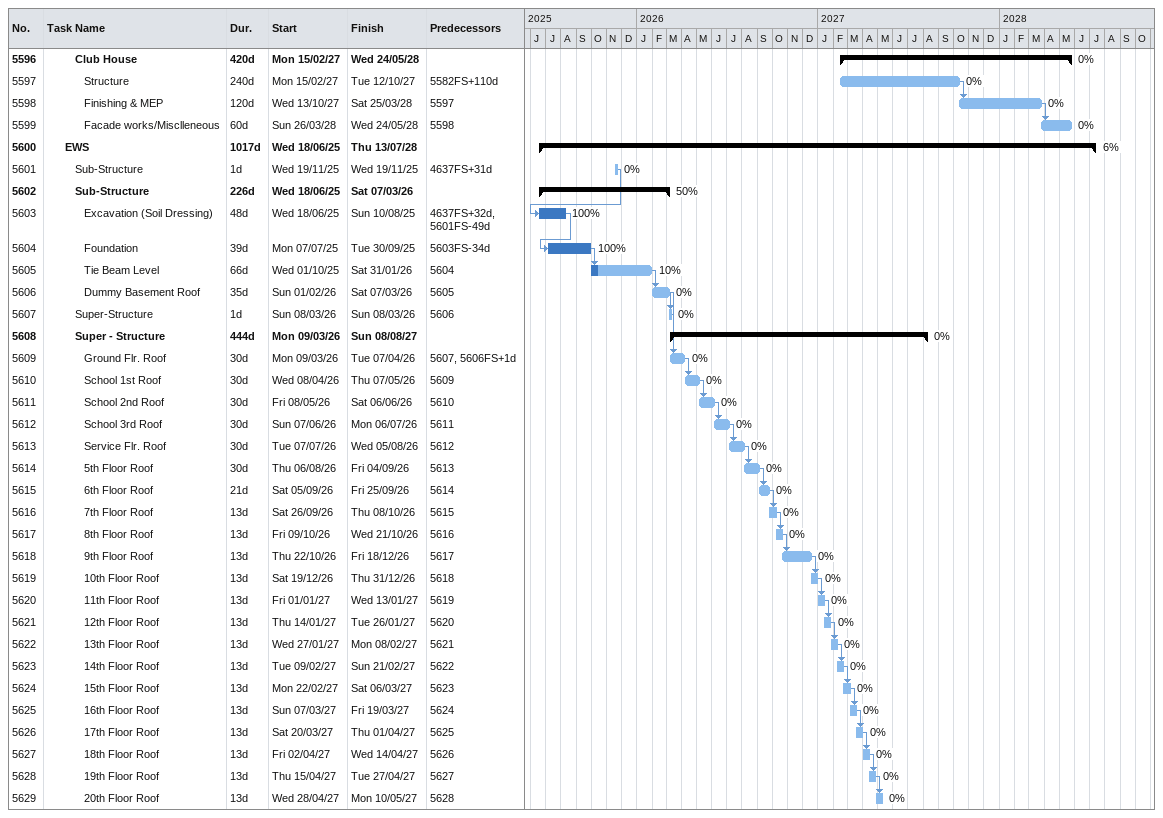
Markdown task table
| ID | Level | Task | Duration | Start | Finish | Predecessors | % complete |
|---|---|---|---|---|---|---|---|
| 5596 | 4 | **Club House** | 420d | 2027-02-15 | 2028-05-24 |  | 0 |
| 5597 | 5 | Structure | 240d | 2027-02-15 | 2027-10-12 | 5582FS+110d | 0 |
| 5598 | 5 | Finishing & MEP | 120d | 2027-10-13 | 2028-03-25 | 5597 | 0 |
| 5599 | 5 | Facade works/Misclleneous | 60d | 2028-03-26 | 2028-05-24 | 5598 | 0 |
| 5600 | 3 | **EWS** | 1017d | 2025-06-18 | 2028-07-13 |  | 6 |
| 5601 | 4 | Sub-Structure | 1d | 2025-11-19 | 2025-11-19 | 4637FS+31d | 0 |
| 5602 | 4 | **Sub-Structure** | 226d | 2025-06-18 | 2026-03-07 |  | 50 |
| 5603 | 5 | Excavation (Soil Dressing) | 48d | 2025-06-18 | 2025-08-10 | 4637FS+32d, 5601FS-49d | 100 |
| 5604 | 5 | Foundation | 39d | 2025-07-07 | 2025-09-30 | 5603FS-34d | 100 |
| 5605 | 5 | Tie Beam Level | 66d | 2025-10-01 | 2026-01-31 | 5604 | 10 |
| 5606 | 5 | Dummy Basement Roof | 35d | 2026-02-01 | 2026-03-07 | 5605 | 0 |
| 5607 | 4 | Super-Structure | 1d | 2026-03-08 | 2026-03-08 | 5606 | 0 |
| 5608 | 4 | **Super - Structure** | 444d | 2026-03-09 | 2027-08-08 |  | 0 |
| 5609 | 5 | Ground Flr. Roof | 30d | 2026-03-09 | 2026-04-07 | 5607, 5606FS+1d | 0 |
| 5610 | 5 | School 1st Roof | 30d | 2026-04-08 | 2026-05-07 | 5609 | 0 |
| 5611 | 5 | School 2nd Roof | 30d | 2026-05-08 | 2026-06-06 | 5610 | 0 |
| 5612 | 5 | School 3rd Roof | 30d | 2026-06-07 | 2026-07-06 | 5611 | 0 |
| 5613 | 5 | Service Flr. Roof | 30d | 2026-07-07 | 2026-08-05 | 5612 | 0 |
| 5614 | 5 | 5th Floor Roof | 30d | 2026-08-06 | 2026-09-04 | 5613 | 0 |
| 5615 | 5 | 6th Floor Roof | 21d | 2026-09-05 | 2026-09-25 | 5614 | 0 |
| 5616 | 5 | 7th Floor Roof | 13d | 2026-09-26 | 2026-10-08 | 5615 | 0 |
| 5617 | 5 | 8th Floor Roof | 13d | 2026-10-09 | 2026-10-21 | 5616 | 0 |
| 5618 | 5 | 9th Floor Roof | 13d | 2026-10-22 | 2026-12-18 | 5617 | 0 |
| 5619 | 5 | 10th Floor Roof | 13d | 2026-12-19 | 2026-12-31 | 5618 | 0 |
| 5620 | 5 | 11th Floor Roof | 13d | 2027-01-01 | 2027-01-13 | 5619 | 0 |
| 5621 | 5 | 12th Floor Roof | 13d | 2027-01-14 | 2027-01-26 | 5620 | 0 |
| 5622 | 5 | 13th Floor Roof | 13d | 2027-01-27 | 2027-02-08 | 5621 | 0 |
| 5623 | 5 | 14th Floor Roof | 13d | 2027-02-09 | 2027-02-21 | 5622 | 0 |
| 5624 | 5 | 15th Floor Roof | 13d | 2027-02-22 | 2027-03-06 | 5623 | 0 |
| 5625 | 5 | 16th Floor Roof | 13d | 2027-03-07 | 2027-03-19 | 5624 | 0 |
| 5626 | 5 | 17th Floor Roof | 13d | 2027-03-20 | 2027-04-01 | 5625 | 0 |
| 5627 | 5 | 18th Floor Roof | 13d | 2027-04-02 | 2027-04-14 | 5626 | 0 |
| 5628 | 5 | 19th Floor Roof | 13d | 2027-04-15 | 2027-04-27 | 5627 | 0 |
| 5629 | 5 | 20th Floor Roof | 13d | 2027-04-28 | 2027-05-10 | 5628 | 0 |
